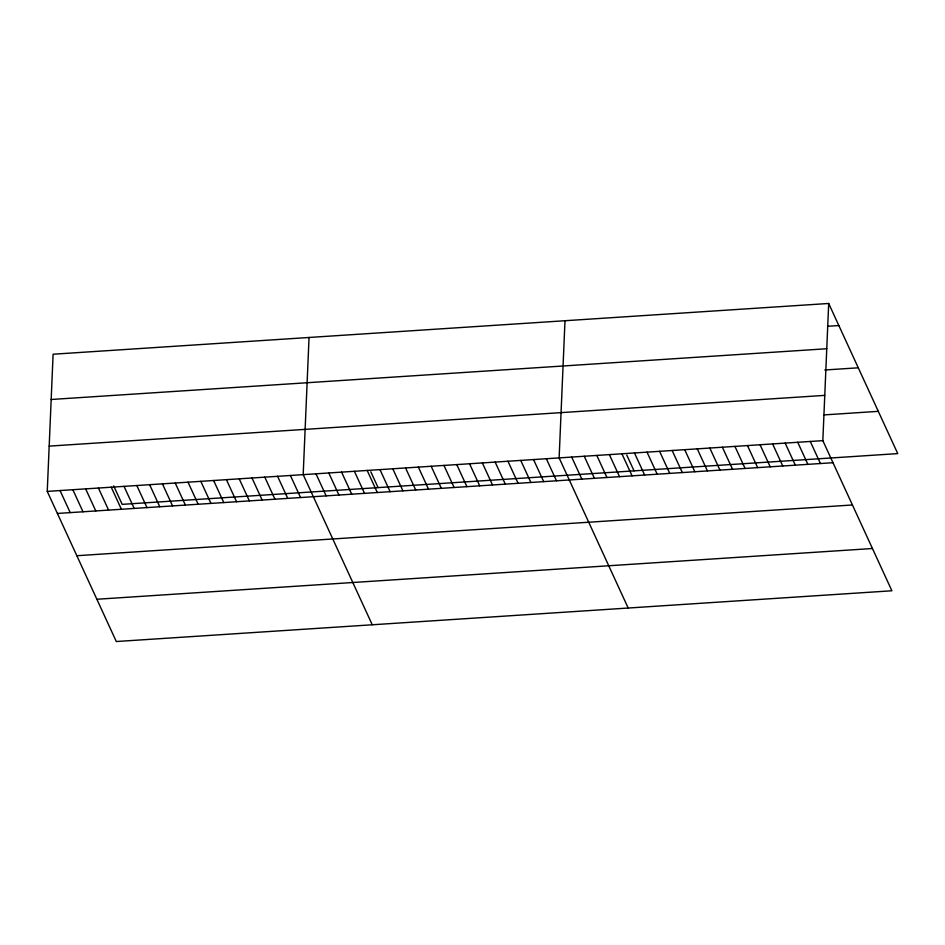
<?xml version="1.0" encoding="UTF-8"?>
<svg xmlns="http://www.w3.org/2000/svg" width="945" height="945" viewBox="0 0 945 945"><rect width="100%" height="100%" fill="white"/><g stroke="black" fill="none" stroke-linecap="round" stroke-linejoin="round"><path stroke-width="1.42" d="M828.694 303.475L822.835 440.642L891.891 590.779L116.306 641.525L47.25 491.388L53.109 354.221L828.694 303.475L897.75 453.612L122.165 504.358L113.66 485.872M309.05 337.471L303.191 474.638L372.247 624.775M564.992 320.733L559.133 457.888L628.189 608.037M827.678 326.273L838.841 325.541M51.172 399.487L826.757 348.74M824.796 369.991L858.284 367.806M49.187 446.123L824.772 395.376M823.898 414.914L878.307 411.347M47.25 491.388L822.835 440.642M57.397 513.454L832.982 462.707M76.84 555.719L852.425 504.973M96.862 599.26L872.448 548.513M810.278 441.457L820.425 463.522M797.722 442.284L807.869 464.349M785.165 443.099L795.312 465.176M772.608 443.926L782.755 465.991M760.052 444.752L770.199 466.818M747.495 445.567L757.642 467.633M734.938 446.394L745.085 468.46M722.382 447.209L732.529 469.275M709.825 448.036L719.972 470.102M697.268 448.851L707.415 470.917M684.712 449.678L694.858 471.744M672.155 450.493L682.302 472.571M659.598 451.32L669.745 473.386M647.041 452.147L657.188 474.213M634.473 452.962L644.632 475.028M626.759 455.017L634.048 470.87M621.916 453.789L632.075 475.855M609.36 454.604L619.518 476.67M596.803 455.431L606.962 477.497M584.246 456.246L594.405 478.312M571.69 457.073L581.848 479.139M546.34 458.727L556.487 480.792M533.547 459.565L543.694 481.631M520.742 460.404L530.889 482.47M507.949 461.243L518.096 483.308M495.145 462.081L505.303 484.147M482.352 462.92L492.499 484.986M469.559 463.759L479.706 485.824M456.754 464.586L466.913 486.663M443.961 465.424L454.108 487.49M431.168 466.263L441.315 488.329M418.363 467.102L428.522 489.167M405.57 467.94L415.717 490.006M392.777 468.779L402.924 490.845M379.973 469.618L390.12 491.683M370.818 471.768L378.106 487.62M367.18 470.456L377.327 492.522M354.387 471.295L364.534 493.361M341.582 472.122L351.729 494.2M328.789 472.961L338.936 495.026M315.984 473.799L326.143 495.865M290.398 475.477L300.545 497.542M277.594 476.315L287.752 498.381M264.801 477.154L274.948 499.22M252.008 477.993L262.155 500.059M239.203 478.82L249.362 500.897M226.41 479.658L236.557 501.724M213.617 480.497L223.764 502.563M200.812 481.336L210.959 503.401M188.02 482.174L198.166 504.24M175.227 483.013L185.374 505.079M162.422 483.852L172.569 505.918M149.629 484.69L159.776 506.756M136.824 485.529L146.983 507.595M124.031 486.356L134.178 508.434M111.238 487.195L121.385 509.26M98.434 488.033L108.592 510.099M85.641 488.872L95.788 510.938M72.848 489.711L82.995 511.777M60.043 490.549L70.202 512.615"/></g></svg>
